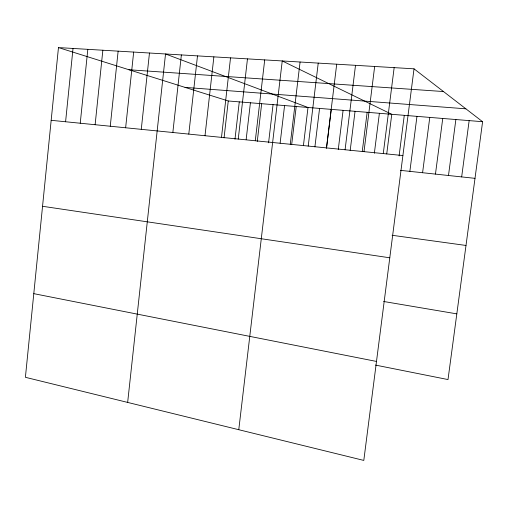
<?xml version="1.0" encoding="UTF-8"?>
<svg xmlns="http://www.w3.org/2000/svg" width="508" height="508" viewBox="0 0 508 508"><rect width="100%" height="100%" fill="white"/><g stroke="black" fill="none" stroke-linecap="round" stroke-linejoin="round"><path stroke-width="0.76" d="M58.464 47.581L25.4 377.304L363.798 460.419L414.02 68.821L58.464 47.581L228.263 100.978L482.6 121.71L448.005 379.565L375.469 365.087M65.589 121.761L73.019 48.45M80.239 123.228L87.814 49.333M95.123 124.72L102.851 50.235M110.255 126.232L118.135 51.143M125.635 127.775L133.674 52.076M141.268 129.343L149.466 53.016M127.654 402.419L165.525 53.975L308 107.48L303.403 145.726M172.847 132.505L181.375 54.921M188.792 134.099L197.491 55.886M205.003 135.725L213.874 56.864M221.482 137.376L230.53 57.861M224.053 137.928L228.263 100.978M234.982 139.23L239.274 101.873M238.239 139.052L247.472 58.871M246.151 139.56L250.412 102.781M255.289 140.76L264.706 59.9M257.264 141.472L261.671 103.702M268.573 142.811L273.056 104.629M238.773 429.711L282.238 60.947L391.763 114.306L386.734 153.924M280.118 143.18L284.575 105.569M290.265 144.266L300.076 62.014M291.706 144.342L296.221 106.515M308.216 146.063L318.23 63.1M314.903 146.876L319.57 108.42M326.485 147.892L336.709 64.205M326.511 148.253L331.26 109.372M338.277 149.435L343.09 110.338M345.078 149.752L355.511 65.329M350.171 150.628L355.048 111.309M362.274 151.263L367.151 112.3M364.001 151.651L374.663 66.472M374.352 153.264L379.387 113.297M383.273 153.581L394.157 67.634M399.091 155.95L404.285 115.329M409.867 171.361L416.96 116.357M422.586 172.726L429.774 117.405M435.458 174.104L442.747 118.459M448.481 175.501L455.873 119.532M461.664 176.911L469.157 120.612M128.981 69.755L443.478 91.542M185.033 87.382L465.887 108.82M51.168 120.313L402.895 155.55M400.431 170.351L474.999 178.34M392.106 235.28L465.995 245.459M42.551 206.286L389.782 257.797M383.623 301.485L456.819 313.868M33.788 293.649L376.491 361.442M414.02 68.821L482.6 121.71"/></g></svg>
